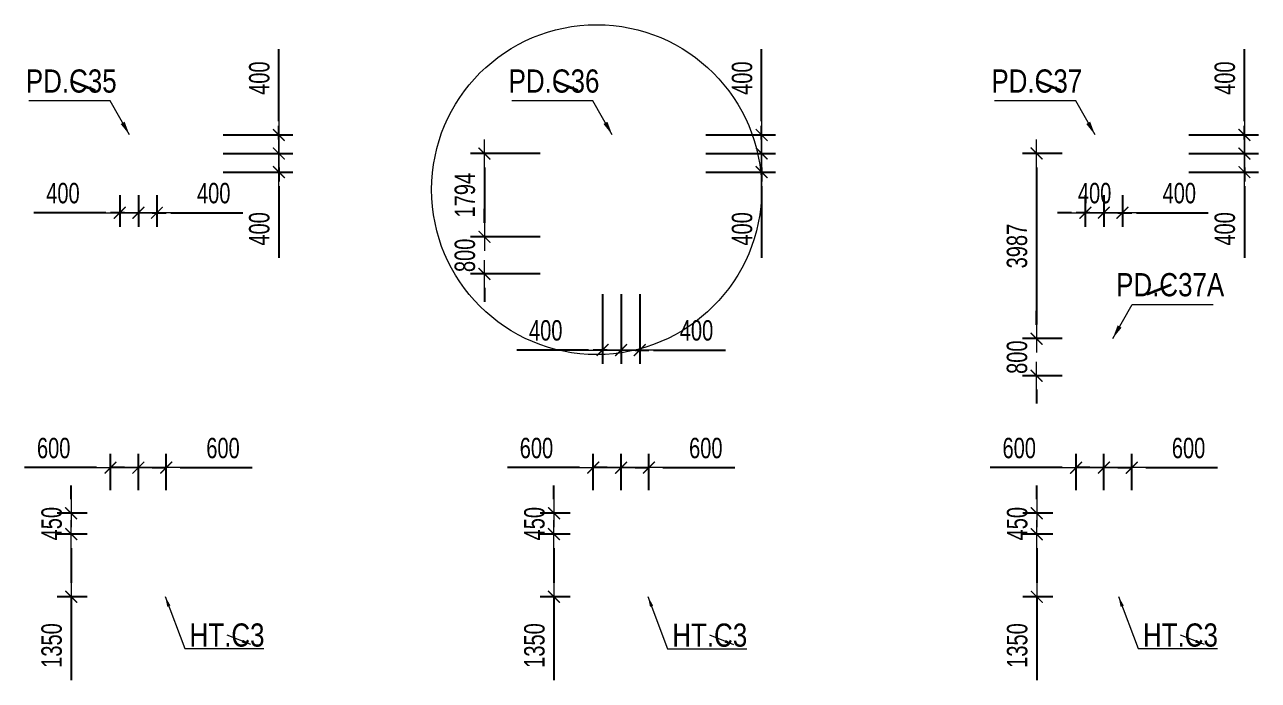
# Model space of a CAD drawing. Header units: millimetres. Extents: x -259680 to 286077, y 2206 to 90611.
# Drawn here: x 158701 to 185277, y 35350 to 49476 of the extents above; entities that cross this region are included whole.
import ezdxf
from ezdxf.enums import TextEntityAlignment as Align

# ---------------------------------------------------------------- set-up
doc = ezdxf.new("R2010")
doc.units = ezdxf.units.MM
doc.layers.get('0').update_dxf_attribs({"lineweight": 20})
doc.layers.get('Defpoints').update_dxf_attribs({"color": 151, "lineweight": 9})
for name, color, linetype, lineweight in [('$0$C1', 20, 'Continuous', 35), ('$1$NDC_S_ANNO', 7, 'Continuous', 20), ('$1$NDC_S_DIM', 1, 'Continuous', 15), ('$1$NDC_S_VN TEXT', 7, 'Continuous', 20), ('NDC_S_DIM', 1, 'Continuous', 15)]:
    doc.layers.add(name, color=color, linetype=linetype, lineweight=lineweight)
doc.styles.add('$1$NDC_DIM', font='', dxfattribs={"width": 0.75})
doc.styles.add('$2$ARIAL', font='arial.ttf', dxfattribs={"width": 0.8})
doc.styles.add('NDC_DIM', font='', dxfattribs={"width": 0.75})
doc.styles.get('$1$NDC_DIM').set_extended_font_data('Dotum')
doc.styles.get('NDC_DIM').set_extended_font_data('Dotum')
doc.dimstyles.new('$0$NDC_dim_150', dxfattribs={"dimscale": 150, "dimtxt": 2.2, "dimasz": 1.5, "dimexe": 1.5, "dimexo": 2.5, "dimgap": 1, "dimtad": 1, "dimdec": 0, "dimzin": 0, "dimdsep": 46, "dimtxsty": '$1$NDC_DIM', "dimblk": '$1$DIMMARK', "dimcen": 0.09, "dimdle": 1.2, "dimclrd": 1, "dimclre": 1, "dimclrt": 3, "dimadec": 0, "dimazin": 0, "dimtfac": 1, "dimtdec": 0, "dimtix": 1, "dimtofl": 0, "dimtmove": 0, "dimatfit": 3, "dimfxl": 0, "dimtolj": 1, "dimtzin": 0, "dimarcsym": 0})
doc.dimstyles.new('$1$NDC_dim_iso', dxfattribs={"dimtxt": 2.2, "dimasz": 1, "dimexe": 1.5, "dimexo": 2.5, "dimgap": 1, "dimtad": 1, "dimdec": 0, "dimzin": 0, "dimdsep": 46, "dimtxsty": '$1$NDC_DIM', "dimblk": '$1$DIMMARK', "dimcen": 0.09, "dimdle": 1.2, "dimclrd": 1, "dimclre": 1, "dimclrt": 3, "dimadec": 0, "dimazin": 0, "dimtfac": 1, "dimtdec": 0, "dimtix": 1, "dimtofl": 0, "dimtmove": 0, "dimatfit": 3, "dimfxl": 0, "dimtolj": 1, "dimtzin": 0, "dimarcsym": 0})
doc.dimstyles.new('NDC_dim_200', dxfattribs={"dimscale": 200, "dimtxt": 2.2, "dimasz": 1.5, "dimexe": 1.5, "dimexo": 2.5, "dimgap": 1, "dimtad": 1, "dimdec": 0, "dimzin": 0, "dimdsep": 46, "dimtxsty": 'NDC_DIM', "dimblk": 'DIMMARK', "dimcen": 0.09, "dimdle": 1.2, "dimclrd": 1, "dimclre": 1, "dimclrt": 3, "dimadec": 0, "dimazin": 0, "dimtfac": 1, "dimtdec": 0, "dimtix": 1, "dimtofl": 0, "dimtmove": 0, "dimatfit": 3, "dimfxl": 0, "dimtolj": 1, "dimtzin": 0, "dimarcsym": 0})

# ---------------------------------------------------------------- blocks, each defined once
blk = doc.blocks.new('$1$DIMMARK')
at = {"layer": '$1$NDC_S_DIM', "color": 1}
blk.add_line((-1.5, 0), (1, 0), dxfattribs=at)
at = {"layer": '$1$NDC_S_DIM', "color": 2, "const_width": 0.1}
blk.add_lwpolyline([(-0.424, -0.424), (0.424, 0.424)], dxfattribs=at)
blk = doc.blocks.new('DIMMARK')
at = {"layer": 'NDC_S_DIM', "color": 1}
blk.add_line((-1.5, 0), (1, 0), dxfattribs=at)
at = {"layer": 'NDC_S_DIM', "color": 2, "const_width": 0.1}
blk.add_lwpolyline([(-0.424, -0.424), (0.424, 0.424)], dxfattribs=at)
blk = doc.blocks.new('*D1919')
at = {"layer": 'Defpoints', "color": 0, "ltscale": 100, "transparency": 16777216}
for p in [(161150, 46300), (161550, 46300), (161550, 45424)]:
    blk.add_point(p, dxfattribs=at)
at = {"layer": 'NDC_S_DIM', "color": 1, "lineweight": -2, "ltscale": 100, "transparency": 16777216}
for p, q in [((161150, 45800), (161150, 45124)), ((161550, 45800), (161550, 45124)), ((160850, 45424), (160550, 45424)), ((161850, 45424), (163399, 45424))]:
    blk.add_line(p, q, dxfattribs=at)
at = {"layer": 'NDC_S_DIM', "color": 1, "lineweight": -2, "ltscale": 100, "transparency": 16777216, "xscale": 300, "yscale": 300, "zscale": 300}
blk.add_blockref('DIMMARK', (161150, 45424), dxfattribs=at)
at = {"layer": 'NDC_S_DIM', "color": 1, "lineweight": -2, "ltscale": 100, "transparency": 16777216, "xscale": 300, "yscale": 300, "zscale": 300, "rotation": 180}
blk.add_blockref('DIMMARK', (161550, 45424), dxfattribs=at)
at = {"layer": 'NDC_S_DIM', "color": 3, "ltscale": 100, "transparency": 16777216, "insert": (162774, 45844), "char_height": 440, "attachment_point": 5, "style": 'NDC_DIM'}
blk.add_mtext('\\A1;400', dxfattribs=at)
blk = doc.blocks.new('*D1920')
at = {"layer": 'Defpoints', "color": 0, "ltscale": 100, "transparency": 16777216}
for p in [(160750, 46300), (161150, 46300), (161150, 45424)]:
    blk.add_point(p, dxfattribs=at)
at = {"layer": 'NDC_S_DIM', "color": 1, "lineweight": -2, "ltscale": 100, "transparency": 16777216}
for p, q in [((160750, 45800), (160750, 45124)), ((161150, 45800), (161150, 45124)), ((160450, 45424), (158901, 45424)), ((161450, 45424), (161750, 45424))]:
    blk.add_line(p, q, dxfattribs=at)
at = {"layer": 'NDC_S_DIM', "color": 1, "lineweight": -2, "ltscale": 100, "transparency": 16777216, "xscale": 300, "yscale": 300, "zscale": 300}
blk.add_blockref('DIMMARK', (160750, 45424), dxfattribs=at)
at = {"layer": 'NDC_S_DIM', "color": 1, "lineweight": -2, "ltscale": 100, "transparency": 16777216, "xscale": 300, "yscale": 300, "zscale": 300, "rotation": 180}
blk.add_blockref('DIMMARK', (161150, 45424), dxfattribs=at)
at = {"layer": 'NDC_S_DIM', "color": 3, "ltscale": 100, "transparency": 16777216, "insert": (159526, 45844), "char_height": 440, "attachment_point": 5, "style": 'NDC_DIM'}
blk.add_mtext('\\A1;400', dxfattribs=at)
blk = doc.blocks.new('*D1596')
at = {"layer": 'Defpoints', "color": 0, "ltscale": 100, "transparency": 16777216}
for p in [(161550, 47100), (164177, 47100), (161550, 46700)]:
    blk.add_point(p, dxfattribs=at)
at = {"layer": 'NDC_S_DIM', "color": 1, "lineweight": -2, "ltscale": 100, "transparency": 16777216}
for p, q in [((164177, 47400), (164177, 48949)), ((162977, 47100), (164477, 47100)), ((162977, 46700), (164477, 46700)), ((164177, 46400), (164177, 46100))]:
    blk.add_line(p, q, dxfattribs=at)
at = {"layer": 'NDC_S_DIM', "color": 1, "lineweight": -2, "ltscale": 100, "transparency": 16777216, "xscale": 300, "yscale": 300, "zscale": 300}
for p, rotation in [((164177, 47100), 270), ((164177, 46700), 90)]:
    blk.add_blockref('DIMMARK', p, dxfattribs=dict(at, rotation=rotation))
at = {"layer": 'NDC_S_DIM', "color": 3, "ltscale": 100, "transparency": 16777216, "insert": (163757, 48324), "char_height": 440, "attachment_point": 5, "rotation": 90, "style": 'NDC_DIM'}
blk.add_mtext('\\A1;400', dxfattribs=at)
blk = doc.blocks.new('*D1597')
at = {"layer": 'Defpoints', "color": 0, "ltscale": 100, "transparency": 16777216}
for p in [(161550, 46700), (164177, 46700), (161550, 46300)]:
    blk.add_point(p, dxfattribs=at)
at = {"layer": 'NDC_S_DIM', "color": 1, "lineweight": -2, "ltscale": 100, "transparency": 16777216}
for p, q in [((164177, 47000), (164177, 47300)), ((162977, 46700), (164477, 46700)), ((162977, 46300), (164477, 46300)), ((164177, 46000), (164177, 44451))]:
    blk.add_line(p, q, dxfattribs=at)
at = {"layer": 'NDC_S_DIM', "color": 1, "lineweight": -2, "ltscale": 100, "transparency": 16777216, "xscale": 300, "yscale": 300, "zscale": 300}
for p, rotation in [((164177, 46700), 270), ((164177, 46300), 90)]:
    blk.add_blockref('DIMMARK', p, dxfattribs=dict(at, rotation=rotation))
at = {"layer": 'NDC_S_DIM', "color": 3, "ltscale": 100, "transparency": 16777216, "insert": (163757, 45076), "char_height": 440, "attachment_point": 5, "rotation": 90, "style": 'NDC_DIM'}
blk.add_mtext('\\A1;400', dxfattribs=at)
blk = doc.blocks.new('*D1598')
at = {"layer": 'Defpoints', "color": 0, "ltscale": 100, "transparency": 16777216}
for p in [(171550, 44405), (171950, 44405), (171950, 42467)]:
    blk.add_point(p, dxfattribs=at)
at = {"layer": 'NDC_S_DIM', "color": 1, "lineweight": -2, "ltscale": 100, "transparency": 16777216}
for p, q in [((171550, 43667), (171550, 42167)), ((171950, 43667), (171950, 42167)), ((171250, 42467), (170950, 42467)), ((172250, 42467), (173799, 42467))]:
    blk.add_line(p, q, dxfattribs=at)
at = {"layer": 'NDC_S_DIM', "color": 1, "lineweight": -2, "ltscale": 100, "transparency": 16777216, "xscale": 300, "yscale": 300, "zscale": 300}
blk.add_blockref('DIMMARK', (171550, 42467), dxfattribs=at)
at = {"layer": 'NDC_S_DIM', "color": 1, "lineweight": -2, "ltscale": 100, "transparency": 16777216, "xscale": 300, "yscale": 300, "zscale": 300, "rotation": 180}
blk.add_blockref('DIMMARK', (171950, 42467), dxfattribs=at)
at = {"layer": 'NDC_S_DIM', "color": 3, "ltscale": 100, "transparency": 16777216, "insert": (173174, 42887), "char_height": 440, "attachment_point": 5, "style": 'NDC_DIM'}
blk.add_mtext('\\A1;400', dxfattribs=at)
blk = doc.blocks.new('*D1599')
at = {"layer": 'Defpoints', "color": 0, "ltscale": 100, "transparency": 16777216}
for p in [(171150, 44405), (171550, 44405), (171550, 42467)]:
    blk.add_point(p, dxfattribs=at)
at = {"layer": 'NDC_S_DIM', "color": 1, "lineweight": -2, "ltscale": 100, "transparency": 16777216}
for p, q in [((171150, 43667), (171150, 42167)), ((171550, 43667), (171550, 42167)), ((170850, 42467), (169301, 42467)), ((171850, 42467), (172150, 42467))]:
    blk.add_line(p, q, dxfattribs=at)
at = {"layer": 'NDC_S_DIM', "color": 1, "lineweight": -2, "ltscale": 100, "transparency": 16777216, "xscale": 300, "yscale": 300, "zscale": 300}
blk.add_blockref('DIMMARK', (171150, 42467), dxfattribs=at)
at = {"layer": 'NDC_S_DIM', "color": 1, "lineweight": -2, "ltscale": 100, "transparency": 16777216, "xscale": 300, "yscale": 300, "zscale": 300, "rotation": 180}
blk.add_blockref('DIMMARK', (171550, 42467), dxfattribs=at)
at = {"layer": 'NDC_S_DIM', "color": 3, "ltscale": 100, "transparency": 16777216, "insert": (169926, 42887), "char_height": 440, "attachment_point": 5, "style": 'NDC_DIM'}
blk.add_mtext('\\A1;400', dxfattribs=at)
blk = doc.blocks.new('*D1600')
at = {"layer": 'Defpoints', "color": 0, "ltscale": 100, "transparency": 16777216}
for p in [(171950, 47100), (174577, 47100), (171950, 46700)]:
    blk.add_point(p, dxfattribs=at)
at = {"layer": 'NDC_S_DIM', "color": 1, "lineweight": -2, "ltscale": 100, "transparency": 16777216}
for p, q in [((174577, 47400), (174577, 48949)), ((173377, 47100), (174877, 47100)), ((173377, 46700), (174877, 46700)), ((174577, 46400), (174577, 46100))]:
    blk.add_line(p, q, dxfattribs=at)
at = {"layer": 'NDC_S_DIM', "color": 1, "lineweight": -2, "ltscale": 100, "transparency": 16777216, "xscale": 300, "yscale": 300, "zscale": 300}
for p, rotation in [((174577, 47100), 270), ((174577, 46700), 90)]:
    blk.add_blockref('DIMMARK', p, dxfattribs=dict(at, rotation=rotation))
at = {"layer": 'NDC_S_DIM', "color": 3, "ltscale": 100, "transparency": 16777216, "insert": (174157, 48324), "char_height": 440, "attachment_point": 5, "rotation": 90, "style": 'NDC_DIM'}
blk.add_mtext('\\A1;400', dxfattribs=at)
blk = doc.blocks.new('*D1601')
at = {"layer": 'Defpoints', "color": 0, "ltscale": 100, "transparency": 16777216}
for p in [(171950, 46700), (174577, 46700), (171950, 46300)]:
    blk.add_point(p, dxfattribs=at)
at = {"layer": 'NDC_S_DIM', "color": 1, "lineweight": -2, "ltscale": 100, "transparency": 16777216}
for p, q in [((174577, 47000), (174577, 47300)), ((173377, 46700), (174877, 46700)), ((173377, 46300), (174877, 46300)), ((174577, 46000), (174577, 44451))]:
    blk.add_line(p, q, dxfattribs=at)
at = {"layer": 'NDC_S_DIM', "color": 1, "lineweight": -2, "ltscale": 100, "transparency": 16777216, "xscale": 300, "yscale": 300, "zscale": 300}
for p, rotation in [((174577, 46700), 270), ((174577, 46300), 90)]:
    blk.add_blockref('DIMMARK', p, dxfattribs=dict(at, rotation=rotation))
at = {"layer": 'NDC_S_DIM', "color": 3, "ltscale": 100, "transparency": 16777216, "insert": (174157, 45076), "char_height": 440, "attachment_point": 5, "rotation": 90, "style": 'NDC_DIM'}
blk.add_mtext('\\A1;400', dxfattribs=at)
blk = doc.blocks.new('*D1602')
at = {"layer": 'Defpoints', "color": 0, "ltscale": 100, "transparency": 16777216}
for p in [(181950, 46300), (182350, 46300), (182350, 45424)]:
    blk.add_point(p, dxfattribs=at)
at = {"layer": 'NDC_S_DIM', "color": 1, "lineweight": -2, "ltscale": 100, "transparency": 16777216}
for p, q in [((181950, 45800), (181950, 45124)), ((182350, 45800), (182350, 45124)), ((181650, 45424), (181350, 45424)), ((182650, 45424), (184199, 45424))]:
    blk.add_line(p, q, dxfattribs=at)
at = {"layer": 'NDC_S_DIM', "color": 1, "lineweight": -2, "ltscale": 100, "transparency": 16777216, "xscale": 300, "yscale": 300, "zscale": 300}
blk.add_blockref('DIMMARK', (181950, 45424), dxfattribs=at)
at = {"layer": 'NDC_S_DIM', "color": 1, "lineweight": -2, "ltscale": 100, "transparency": 16777216, "xscale": 300, "yscale": 300, "zscale": 300, "rotation": 180}
blk.add_blockref('DIMMARK', (182350, 45424), dxfattribs=at)
at = {"layer": 'NDC_S_DIM', "color": 3, "ltscale": 100, "transparency": 16777216, "insert": (183574, 45844), "char_height": 440, "attachment_point": 5, "style": 'NDC_DIM'}
blk.add_mtext('\\A1;400', dxfattribs=at)
blk = doc.blocks.new('*D1603')
at = {"layer": 'Defpoints', "color": 0, "ltscale": 100, "transparency": 16777216}
for p in [(181550, 46300), (181950, 46300), (181950, 45424)]:
    blk.add_point(p, dxfattribs=at)
at = {"layer": 'NDC_S_DIM', "color": 1, "lineweight": -2, "ltscale": 100, "transparency": 16777216}
for p, q in [((181550, 45800), (181550, 45124)), ((181950, 45800), (181950, 45124)), ((181250, 45424), (180950, 45424)), ((182250, 45424), (182550, 45424))]:
    blk.add_line(p, q, dxfattribs=at)
at = {"layer": 'NDC_S_DIM', "color": 1, "lineweight": -2, "ltscale": 100, "transparency": 16777216, "xscale": 300, "yscale": 300, "zscale": 300}
blk.add_blockref('DIMMARK', (181550, 45424), dxfattribs=at)
at = {"layer": 'NDC_S_DIM', "color": 1, "lineweight": -2, "ltscale": 100, "transparency": 16777216, "xscale": 300, "yscale": 300, "zscale": 300, "rotation": 180}
blk.add_blockref('DIMMARK', (181950, 45424), dxfattribs=at)
at = {"layer": 'NDC_S_DIM', "color": 3, "ltscale": 100, "transparency": 16777216, "insert": (181750, 45844), "char_height": 440, "attachment_point": 5, "style": 'NDC_DIM'}
blk.add_mtext('\\A1;400', dxfattribs=at)
blk = doc.blocks.new('*D1604')
at = {"layer": 'Defpoints', "color": 0, "ltscale": 100, "transparency": 16777216}
for p in [(182350, 47100), (184977, 47100), (182350, 46700)]:
    blk.add_point(p, dxfattribs=at)
at = {"layer": 'NDC_S_DIM', "color": 1, "lineweight": -2, "ltscale": 100, "transparency": 16777216}
for p, q in [((184977, 47400), (184977, 48949)), ((183777, 47100), (185277, 47100)), ((183777, 46700), (185277, 46700)), ((184977, 46400), (184977, 46100))]:
    blk.add_line(p, q, dxfattribs=at)
at = {"layer": 'NDC_S_DIM', "color": 1, "lineweight": -2, "ltscale": 100, "transparency": 16777216, "xscale": 300, "yscale": 300, "zscale": 300}
for p, rotation in [((184977, 47100), 270), ((184977, 46700), 90)]:
    blk.add_blockref('DIMMARK', p, dxfattribs=dict(at, rotation=rotation))
at = {"layer": 'NDC_S_DIM', "color": 3, "ltscale": 100, "transparency": 16777216, "insert": (184557, 48324), "char_height": 440, "attachment_point": 5, "rotation": 90, "style": 'NDC_DIM'}
blk.add_mtext('\\A1;400', dxfattribs=at)
blk = doc.blocks.new('*D1605')
at = {"layer": 'Defpoints', "color": 0, "ltscale": 100, "transparency": 16777216}
for p in [(182350, 46700), (184977, 46700), (182350, 46300)]:
    blk.add_point(p, dxfattribs=at)
at = {"layer": 'NDC_S_DIM', "color": 1, "lineweight": -2, "ltscale": 100, "transparency": 16777216}
for p, q in [((184977, 47000), (184977, 47300)), ((183777, 46700), (185277, 46700)), ((183777, 46300), (185277, 46300)), ((184977, 46000), (184977, 44451))]:
    blk.add_line(p, q, dxfattribs=at)
at = {"layer": 'NDC_S_DIM', "color": 1, "lineweight": -2, "ltscale": 100, "transparency": 16777216, "xscale": 300, "yscale": 300, "zscale": 300}
for p, rotation in [((184977, 46700), 270), ((184977, 46300), 90)]:
    blk.add_blockref('DIMMARK', p, dxfattribs=dict(at, rotation=rotation))
at = {"layer": 'NDC_S_DIM', "color": 3, "ltscale": 100, "transparency": 16777216, "insert": (184557, 45076), "char_height": 440, "attachment_point": 5, "rotation": 90, "style": 'NDC_DIM'}
blk.add_mtext('\\A1;400', dxfattribs=at)
blk = doc.blocks.new('*D1694')
at = {"layer": 'Defpoints', "color": 0, "ltscale": 100, "transparency": 16777216}
for p in [(160550, 38950), (159704, 38500), (160550, 38500)]:
    blk.add_point(p, dxfattribs=at)
at = {"layer": 'NDC_S_DIM', "color": 1, "lineweight": -2, "ltscale": 100, "transparency": 16777216}
for p, q in [((159704, 39250), (159704, 39550)), ((160050, 38950), (159404, 38950)), ((160050, 38500), (159404, 38500)), ((159704, 38200), (159704, 37900))]:
    blk.add_line(p, q, dxfattribs=at)
at = {"layer": 'NDC_S_DIM', "color": 1, "lineweight": -2, "ltscale": 100, "transparency": 16777216, "xscale": 300, "yscale": 300, "zscale": 300}
for p, rotation in [((159704, 38950), 270), ((159704, 38500), 90)]:
    blk.add_blockref('DIMMARK', p, dxfattribs=dict(at, rotation=rotation))
at = {"layer": 'NDC_S_DIM', "color": 3, "ltscale": 100, "transparency": 16777216, "insert": (159284, 38725), "char_height": 440, "attachment_point": 5, "rotation": 90, "style": 'NDC_DIM'}
blk.add_mtext('\\A1;450', dxfattribs=at)
blk = doc.blocks.new('*D1695')
at = {"layer": 'Defpoints', "color": 0, "ltscale": 100, "transparency": 16777216}
for p in [(160550, 38500), (159704, 37150), (160550, 37150)]:
    blk.add_point(p, dxfattribs=at)
at = {"layer": 'NDC_S_DIM', "color": 1, "lineweight": -2, "ltscale": 100, "transparency": 16777216}
for p, q in [((160050, 38500), (159404, 38500)), ((159704, 38200), (159704, 37450)), ((160050, 37150), (159404, 37150)), ((159704, 37150), (159704, 35350))]:
    blk.add_line(p, q, dxfattribs=at)
at = {"layer": 'NDC_S_DIM', "color": 1, "lineweight": -2, "ltscale": 100, "transparency": 16777216, "xscale": 300, "yscale": 300, "zscale": 300}
for p, rotation in [((159704, 38500), 90), ((159704, 37150), 270)]:
    blk.add_blockref('DIMMARK', p, dxfattribs=dict(at, rotation=rotation))
at = {"layer": 'NDC_S_DIM', "color": 3, "ltscale": 100, "transparency": 16777216, "insert": (159284, 36100), "char_height": 440, "attachment_point": 5, "rotation": 90, "style": 'NDC_DIM'}
blk.add_mtext('\\A1;1350', dxfattribs=at)
blk = doc.blocks.new('*D1696')
at = {"layer": 'Defpoints', "color": 0, "ltscale": 100, "transparency": 16777216}
for p in [(161150, 39932), (160550, 38950), (161150, 38950)]:
    blk.add_point(p, dxfattribs=at)
at = {"layer": 'NDC_S_DIM', "color": 1, "lineweight": -2, "ltscale": 100, "transparency": 16777216}
for p, q in [((160550, 39450), (160550, 40232)), ((161150, 39450), (161150, 40232)), ((160250, 39932), (158701, 39932)), ((161450, 39932), (161750, 39932))]:
    blk.add_line(p, q, dxfattribs=at)
at = {"layer": 'NDC_S_DIM', "color": 1, "lineweight": -2, "ltscale": 100, "transparency": 16777216, "xscale": 300, "yscale": 300, "zscale": 300}
blk.add_blockref('DIMMARK', (160550, 39932), dxfattribs=at)
at = {"layer": 'NDC_S_DIM', "color": 1, "lineweight": -2, "ltscale": 100, "transparency": 16777216, "xscale": 300, "yscale": 300, "zscale": 300, "rotation": 180}
blk.add_blockref('DIMMARK', (161150, 39932), dxfattribs=at)
at = {"layer": 'NDC_S_DIM', "color": 3, "ltscale": 100, "transparency": 16777216, "insert": (159326, 40352), "char_height": 440, "attachment_point": 5, "style": 'NDC_DIM'}
blk.add_mtext('\\A1;600', dxfattribs=at)
blk = doc.blocks.new('*D1697')
at = {"layer": 'Defpoints', "color": 0, "ltscale": 100, "transparency": 16777216}
for p in [(161750, 39932), (161150, 38950), (161750, 38950)]:
    blk.add_point(p, dxfattribs=at)
at = {"layer": 'NDC_S_DIM', "color": 1, "lineweight": -2, "ltscale": 100, "transparency": 16777216}
for p, q in [((161150, 39450), (161150, 40232)), ((161750, 39450), (161750, 40232)), ((160850, 39932), (160550, 39932)), ((162050, 39932), (163599, 39932))]:
    blk.add_line(p, q, dxfattribs=at)
at = {"layer": 'NDC_S_DIM', "color": 1, "lineweight": -2, "ltscale": 100, "transparency": 16777216, "xscale": 300, "yscale": 300, "zscale": 300}
blk.add_blockref('DIMMARK', (161150, 39932), dxfattribs=at)
at = {"layer": 'NDC_S_DIM', "color": 1, "lineweight": -2, "ltscale": 100, "transparency": 16777216, "xscale": 300, "yscale": 300, "zscale": 300, "rotation": 180}
blk.add_blockref('DIMMARK', (161750, 39932), dxfattribs=at)
at = {"layer": 'NDC_S_DIM', "color": 3, "ltscale": 100, "transparency": 16777216, "insert": (162974, 40352), "char_height": 440, "attachment_point": 5, "style": 'NDC_DIM'}
blk.add_mtext('\\A1;600', dxfattribs=at)
blk = doc.blocks.new('*D1698')
at = {"layer": 'Defpoints', "color": 0, "ltscale": 100, "transparency": 16777216}
for p in [(170950, 38950), (170104, 38500), (170950, 38500)]:
    blk.add_point(p, dxfattribs=at)
at = {"layer": 'NDC_S_DIM', "color": 1, "lineweight": -2, "ltscale": 100, "transparency": 16777216}
for p, q in [((170104, 39250), (170104, 39550)), ((170450, 38950), (169804, 38950)), ((170450, 38500), (169804, 38500)), ((170104, 38200), (170104, 37900))]:
    blk.add_line(p, q, dxfattribs=at)
at = {"layer": 'NDC_S_DIM', "color": 1, "lineweight": -2, "ltscale": 100, "transparency": 16777216, "xscale": 300, "yscale": 300, "zscale": 300}
for p, rotation in [((170104, 38950), 270), ((170104, 38500), 90)]:
    blk.add_blockref('DIMMARK', p, dxfattribs=dict(at, rotation=rotation))
at = {"layer": 'NDC_S_DIM', "color": 3, "ltscale": 100, "transparency": 16777216, "insert": (169684, 38725), "char_height": 440, "attachment_point": 5, "rotation": 90, "style": 'NDC_DIM'}
blk.add_mtext('\\A1;450', dxfattribs=at)
blk = doc.blocks.new('*D1699')
at = {"layer": 'Defpoints', "color": 0, "ltscale": 100, "transparency": 16777216}
for p in [(170950, 38500), (170104, 37150), (170950, 37150)]:
    blk.add_point(p, dxfattribs=at)
at = {"layer": 'NDC_S_DIM', "color": 1, "lineweight": -2, "ltscale": 100, "transparency": 16777216}
for p, q in [((170450, 38500), (169804, 38500)), ((170104, 38200), (170104, 37450)), ((170450, 37150), (169804, 37150)), ((170104, 37150), (170104, 35350))]:
    blk.add_line(p, q, dxfattribs=at)
at = {"layer": 'NDC_S_DIM', "color": 1, "lineweight": -2, "ltscale": 100, "transparency": 16777216, "xscale": 300, "yscale": 300, "zscale": 300}
for p, rotation in [((170104, 38500), 90), ((170104, 37150), 270)]:
    blk.add_blockref('DIMMARK', p, dxfattribs=dict(at, rotation=rotation))
at = {"layer": 'NDC_S_DIM', "color": 3, "ltscale": 100, "transparency": 16777216, "insert": (169684, 36100), "char_height": 440, "attachment_point": 5, "rotation": 90, "style": 'NDC_DIM'}
blk.add_mtext('\\A1;1350', dxfattribs=at)
blk = doc.blocks.new('*D1700')
at = {"layer": 'Defpoints', "color": 0, "ltscale": 100, "transparency": 16777216}
for p in [(171550, 39932), (170950, 38950), (171550, 38950)]:
    blk.add_point(p, dxfattribs=at)
at = {"layer": 'NDC_S_DIM', "color": 1, "lineweight": -2, "ltscale": 100, "transparency": 16777216}
for p, q in [((170950, 39450), (170950, 40232)), ((171550, 39450), (171550, 40232)), ((170650, 39932), (169101, 39932)), ((171850, 39932), (172150, 39932))]:
    blk.add_line(p, q, dxfattribs=at)
at = {"layer": 'NDC_S_DIM', "color": 1, "lineweight": -2, "ltscale": 100, "transparency": 16777216, "xscale": 300, "yscale": 300, "zscale": 300}
blk.add_blockref('DIMMARK', (170950, 39932), dxfattribs=at)
at = {"layer": 'NDC_S_DIM', "color": 1, "lineweight": -2, "ltscale": 100, "transparency": 16777216, "xscale": 300, "yscale": 300, "zscale": 300, "rotation": 180}
blk.add_blockref('DIMMARK', (171550, 39932), dxfattribs=at)
at = {"layer": 'NDC_S_DIM', "color": 3, "ltscale": 100, "transparency": 16777216, "insert": (169726, 40352), "char_height": 440, "attachment_point": 5, "style": 'NDC_DIM'}
blk.add_mtext('\\A1;600', dxfattribs=at)
blk = doc.blocks.new('*D1701')
at = {"layer": 'Defpoints', "color": 0, "ltscale": 100, "transparency": 16777216}
for p in [(172150, 39932), (171550, 38950), (172150, 38950)]:
    blk.add_point(p, dxfattribs=at)
at = {"layer": 'NDC_S_DIM', "color": 1, "lineweight": -2, "ltscale": 100, "transparency": 16777216}
for p, q in [((171550, 39450), (171550, 40232)), ((172150, 39450), (172150, 40232)), ((171250, 39932), (170950, 39932)), ((172450, 39932), (173999, 39932))]:
    blk.add_line(p, q, dxfattribs=at)
at = {"layer": 'NDC_S_DIM', "color": 1, "lineweight": -2, "ltscale": 100, "transparency": 16777216, "xscale": 300, "yscale": 300, "zscale": 300}
blk.add_blockref('DIMMARK', (171550, 39932), dxfattribs=at)
at = {"layer": 'NDC_S_DIM', "color": 1, "lineweight": -2, "ltscale": 100, "transparency": 16777216, "xscale": 300, "yscale": 300, "zscale": 300, "rotation": 180}
blk.add_blockref('DIMMARK', (172150, 39932), dxfattribs=at)
at = {"layer": 'NDC_S_DIM', "color": 3, "ltscale": 100, "transparency": 16777216, "insert": (173374, 40352), "char_height": 440, "attachment_point": 5, "style": 'NDC_DIM'}
blk.add_mtext('\\A1;600', dxfattribs=at)
blk = doc.blocks.new('*D1702')
at = {"layer": 'Defpoints', "color": 0, "ltscale": 100, "transparency": 16777216}
for p in [(181350, 38950), (180504, 38500), (181350, 38500)]:
    blk.add_point(p, dxfattribs=at)
at = {"layer": 'NDC_S_DIM', "color": 1, "lineweight": -2, "ltscale": 100, "transparency": 16777216}
for p, q in [((180504, 39250), (180504, 39550)), ((180850, 38950), (180204, 38950)), ((180850, 38500), (180204, 38500)), ((180504, 38200), (180504, 37900))]:
    blk.add_line(p, q, dxfattribs=at)
at = {"layer": 'NDC_S_DIM', "color": 1, "lineweight": -2, "ltscale": 100, "transparency": 16777216, "xscale": 300, "yscale": 300, "zscale": 300}
for p, rotation in [((180504, 38950), 270), ((180504, 38500), 90)]:
    blk.add_blockref('DIMMARK', p, dxfattribs=dict(at, rotation=rotation))
at = {"layer": 'NDC_S_DIM', "color": 3, "ltscale": 100, "transparency": 16777216, "insert": (180084, 38725), "char_height": 440, "attachment_point": 5, "rotation": 90, "style": 'NDC_DIM'}
blk.add_mtext('\\A1;450', dxfattribs=at)
blk = doc.blocks.new('*D1703')
at = {"layer": 'Defpoints', "color": 0, "ltscale": 100, "transparency": 16777216}
for p in [(181350, 38500), (180504, 37150), (181350, 37150)]:
    blk.add_point(p, dxfattribs=at)
at = {"layer": 'NDC_S_DIM', "color": 1, "lineweight": -2, "ltscale": 100, "transparency": 16777216}
for p, q in [((180850, 38500), (180204, 38500)), ((180504, 38200), (180504, 37450)), ((180850, 37150), (180204, 37150)), ((180504, 37150), (180504, 35350))]:
    blk.add_line(p, q, dxfattribs=at)
at = {"layer": 'NDC_S_DIM', "color": 1, "lineweight": -2, "ltscale": 100, "transparency": 16777216, "xscale": 300, "yscale": 300, "zscale": 300}
for p, rotation in [((180504, 38500), 90), ((180504, 37150), 270)]:
    blk.add_blockref('DIMMARK', p, dxfattribs=dict(at, rotation=rotation))
at = {"layer": 'NDC_S_DIM', "color": 3, "ltscale": 100, "transparency": 16777216, "insert": (180084, 36100), "char_height": 440, "attachment_point": 5, "rotation": 90, "style": 'NDC_DIM'}
blk.add_mtext('\\A1;1350', dxfattribs=at)
blk = doc.blocks.new('*D1704')
at = {"layer": 'Defpoints', "color": 0, "ltscale": 100, "transparency": 16777216}
for p in [(181950, 39932), (181350, 38950), (181950, 38950)]:
    blk.add_point(p, dxfattribs=at)
at = {"layer": 'NDC_S_DIM', "color": 1, "lineweight": -2, "ltscale": 100, "transparency": 16777216}
for p, q in [((181350, 39450), (181350, 40232)), ((181950, 39450), (181950, 40232)), ((181050, 39932), (179501, 39932)), ((182250, 39932), (182550, 39932))]:
    blk.add_line(p, q, dxfattribs=at)
at = {"layer": 'NDC_S_DIM', "color": 1, "lineweight": -2, "ltscale": 100, "transparency": 16777216, "xscale": 300, "yscale": 300, "zscale": 300}
blk.add_blockref('DIMMARK', (181350, 39932), dxfattribs=at)
at = {"layer": 'NDC_S_DIM', "color": 1, "lineweight": -2, "ltscale": 100, "transparency": 16777216, "xscale": 300, "yscale": 300, "zscale": 300, "rotation": 180}
blk.add_blockref('DIMMARK', (181950, 39932), dxfattribs=at)
at = {"layer": 'NDC_S_DIM', "color": 3, "ltscale": 100, "transparency": 16777216, "insert": (180126, 40352), "char_height": 440, "attachment_point": 5, "style": 'NDC_DIM'}
blk.add_mtext('\\A1;600', dxfattribs=at)
blk = doc.blocks.new('*D1705')
at = {"layer": 'Defpoints', "color": 0, "ltscale": 100, "transparency": 16777216}
for p in [(182550, 39932), (181950, 38950), (182550, 38950)]:
    blk.add_point(p, dxfattribs=at)
at = {"layer": 'NDC_S_DIM', "color": 1, "lineweight": -2, "ltscale": 100, "transparency": 16777216}
for p, q in [((181950, 39450), (181950, 40232)), ((182550, 39450), (182550, 40232)), ((181650, 39932), (181350, 39932)), ((182850, 39932), (184399, 39932))]:
    blk.add_line(p, q, dxfattribs=at)
at = {"layer": 'NDC_S_DIM', "color": 1, "lineweight": -2, "ltscale": 100, "transparency": 16777216, "xscale": 300, "yscale": 300, "zscale": 300}
blk.add_blockref('DIMMARK', (181950, 39932), dxfattribs=at)
at = {"layer": 'NDC_S_DIM', "color": 1, "lineweight": -2, "ltscale": 100, "transparency": 16777216, "xscale": 300, "yscale": 300, "zscale": 300, "rotation": 180}
blk.add_blockref('DIMMARK', (182550, 39932), dxfattribs=at)
at = {"layer": 'NDC_S_DIM', "color": 3, "ltscale": 100, "transparency": 16777216, "insert": (183774, 40352), "char_height": 440, "attachment_point": 5, "style": 'NDC_DIM'}
blk.add_mtext('\\A1;600', dxfattribs=at)
blk = doc.blocks.new('*D1582')
at = {"layer": 'Defpoints', "color": 0, "ltscale": 100, "transparency": 16777216}
for p in [(181550, 46700), (180500, 42713), (181550, 42713)]:
    blk.add_point(p, dxfattribs=at)
at = {"layer": 'NDC_S_DIM', "color": 1, "lineweight": -2, "ltscale": 100, "transparency": 16777216}
for p, q in [((181050, 46700), (180200, 46700)), ((180500, 46400), (180500, 43013)), ((181050, 42713), (180200, 42713))]:
    blk.add_line(p, q, dxfattribs=at)
at = {"layer": 'NDC_S_DIM', "color": 1, "lineweight": -2, "ltscale": 100, "transparency": 16777216, "xscale": 300, "yscale": 300, "zscale": 300}
for p, rotation in [((180500, 46700), 90), ((180500, 42713), 270)]:
    blk.add_blockref('DIMMARK', p, dxfattribs=dict(at, rotation=rotation))
at = {"layer": 'NDC_S_DIM', "color": 3, "ltscale": 100, "transparency": 16777216, "insert": (180080, 44706), "char_height": 440, "attachment_point": 5, "rotation": 90, "style": 'NDC_DIM'}
blk.add_mtext('\\A1;3987', dxfattribs=at)
blk = doc.blocks.new('*D1583')
at = {"layer": 'Defpoints', "color": 0, "ltscale": 100, "transparency": 16777216}
for p in [(181550, 42712.5), (180500, 41912.5), (181550, 41912.5)]:
    blk.add_point(p, dxfattribs=at)
at = {"layer": 'NDC_S_DIM', "color": 1, "lineweight": -2, "ltscale": 100, "transparency": 16777216}
for p, q in [((180500, 43012.5), (180500, 43312.5)), ((181050, 42712.5), (180200, 42712.5)), ((181050, 41912.5), (180200, 41912.5)), ((180500, 41612.5), (180500, 41312.5))]:
    blk.add_line(p, q, dxfattribs=at)
at = {"layer": 'NDC_S_DIM', "color": 1, "lineweight": -2, "ltscale": 100, "transparency": 16777216, "xscale": 300, "yscale": 300, "zscale": 300}
for p, rotation in [((180500, 42712.5), 270), ((180500, 41912.5), 90)]:
    blk.add_blockref('DIMMARK', p, dxfattribs=dict(at, rotation=rotation))
at = {"layer": 'NDC_S_DIM', "color": 3, "ltscale": 100, "transparency": 16777216, "insert": (180080, 42312.5), "char_height": 440, "attachment_point": 5, "rotation": 90, "style": 'NDC_DIM'}
blk.add_mtext('\\A1;800', dxfattribs=at)
blk = doc.blocks.new('*D2136')
at = {"layer": 'Defpoints', "color": 0, "ltscale": 100, "transparency": 16777216}
for p in [(171150, 46700), (168606, 44906), (171550, 44906)]:
    blk.add_point(p, dxfattribs=at)
at = {"layer": 'NDC_S_DIM', "color": 1, "lineweight": -2, "ltscale": 100, "transparency": 16777216}
for p, q in [((169806, 46700), (168306, 46700)), ((168606, 46400), (168606, 45206)), ((169806, 44906), (168306, 44906))]:
    blk.add_line(p, q, dxfattribs=at)
at = {"layer": 'NDC_S_DIM', "color": 1, "lineweight": -2, "ltscale": 100, "transparency": 16777216, "xscale": 300, "yscale": 300, "zscale": 300}
for p, rotation in [((168606, 46700), 90), ((168606, 44906), 270)]:
    blk.add_blockref('DIMMARK', p, dxfattribs=dict(at, rotation=rotation))
at = {"layer": 'NDC_S_DIM', "color": 3, "ltscale": 100, "transparency": 16777216, "insert": (168186, 45803), "char_height": 440, "attachment_point": 5, "rotation": 90, "style": 'NDC_DIM'}
blk.add_mtext('\\A1;1794', dxfattribs=at)
blk = doc.blocks.new('*D2137')
at = {"layer": 'Defpoints', "color": 0, "ltscale": 100, "transparency": 16777216}
for p in [(171550, 44906), (168606, 44106), (171550, 44106)]:
    blk.add_point(p, dxfattribs=at)
at = {"layer": 'NDC_S_DIM', "color": 1, "lineweight": -2, "ltscale": 100, "transparency": 16777216}
for p, q in [((168606, 45206), (168606, 45506)), ((169806, 44906), (168306, 44906)), ((169806, 44106), (168306, 44106)), ((168606, 43806), (168606, 43506))]:
    blk.add_line(p, q, dxfattribs=at)
at = {"layer": 'NDC_S_DIM', "color": 1, "lineweight": -2, "ltscale": 100, "transparency": 16777216, "xscale": 300, "yscale": 300, "zscale": 300}
for p, rotation in [((168606, 44906), 270), ((168606, 44106), 90)]:
    blk.add_blockref('DIMMARK', p, dxfattribs=dict(at, rotation=rotation))
at = {"layer": 'NDC_S_DIM', "color": 3, "ltscale": 100, "transparency": 16777216, "insert": (168186, 44506), "char_height": 440, "attachment_point": 5, "rotation": 90, "style": 'NDC_DIM'}
blk.add_mtext('\\A1;800', dxfattribs=at)
blk = doc.blocks.new('*U212')
at = {"layer": '$1$NDC_S_ANNO', "ltscale": 0.8, "style": '$2$ARIAL', "width": 0.8}
blk.add_attdef('TEN', text='', height=2.5, dxfattribs=at).set_placement((-2.58, 1.03), align=Align.MIDDLE_CENTER)
at = {"layer": '$1$NDC_S_ANNO', "ltscale": 0.8, "style": '$2$ARIAL', "width": 0.8, "flags": 1}
blk.add_attdef('CHU_THICH', text='', height=2.5, dxfattribs=at).set_placement((0, 0), align=Align.MIDDLE_CENTER)
at = {"layer": 'Defpoints'}
blk.add_leader([(0, 0), (-2.58, 1.03)], dimstyle='$1$NDC_dim_iso', override={"dimgap": 0.625, "dimtad": 0}, dxfattribs=at)
blk = doc.blocks.new('$0$co t check')
at = {"layer": '$0$C1', "xscale": 200, "yscale": 200, "zscale": 200}
for p, values in [((158180, 48056), {'TEN': 'PD.C35'}), ((168580, 48056), {'TEN': 'PD.C36'}), ((178980, 48056), {'TEN': 'PD.C37'})]:
    blk.add_blockref('*U212', p, dxfattribs=at).add_auto_attribs(values)
at = {"layer": '$0$C1'}
ref = blk.add_blockref('*U212', (180839, 43669), dxfattribs=dict(at, xscale=-200, yscale=200, zscale=200))
ref.add_attrib('TEN', 'PD.C37A', dxfattribs={"layer": '$1$NDC_S_ANNO', "ltscale": 0.8, "height": 500, "style": '$2$ARIAL', "width": 0.8}).set_placement((181337, 43874), align=Align.MIDDLE_CENTER)
at = {"layer": '$1$NDC_S_VN TEXT', "xscale": 200, "yscale": 200, "zscale": 200}
for p in [(161536, 36120), (171935, 36118), (182074, 36120)]:
    blk.add_blockref('*U212', p, dxfattribs=at).add_auto_attribs({'TEN': 'HT.C3'})
at = {"layer": '$0$C1'}
for points in [[(158920, 47100), (158503, 47832), (156753, 47832)], [(169320, 47100), (168903, 47832), (167153, 47832)], [(179720, 47100), (179303, 47832), (177553, 47832)], [(180099, 42713), (180516, 43445), (182265, 43445)]]:
    blk.add_leader(points, dimstyle='$0$NDC_dim_150', override={"dimasz": 2, "dimgap": 1, "dimtad": 0}, dxfattribs=at)
for points in [[(159688, 37158), (160111, 36033), (161816, 36033)], [(170087, 37156), (170510, 36031), (172215, 36031)], [(180225, 37158), (180648, 36033), (182354, 36033)]]:
    blk.add_leader(points, dimstyle='$0$NDC_dim_150', override={"dimgap": 1, "dimtad": 0})

msp = doc.modelspace()

# ---------------------------------------------------------------- linework, layer by layer
at = {"layer": 'NDC_S_DIM', "ltscale": 100}
msp.add_circle((171022.9, 45921.9), 3554.4, dxfattribs=at)

# ---------------------------------------------------------------- block references
at = {"layer": '$1$NDC_S_DIM'}
msp.add_blockref('$0$co t check', (2040.6, 0), dxfattribs=at)

# ---------------------------------------------------------------- dimensions: what is measured, and where the dimension line sits
at = {"layer": 'NDC_S_DIM', "ltscale": 100}
for base, p1, p2, picture, middle in [((164176.7, 47100), (161550, 46700), (161550, 47100), '*D1596', (164176.7, 48324.3)), ((174576.7, 47100), (171950, 46700), (171950, 47100), '*D1600', (174576.7, 48324.3)), ((184976.7, 47100), (182350, 46700), (182350, 47100), '*D1604', (184976.7, 48324.3)), ((164176.7, 46700), (161550, 46300), (161550, 46700), '*D1597', (164176.7, 45075.7)), ((174576.7, 46700), (171950, 46300), (171950, 46700), '*D1601', (174576.7, 45075.7)), ((184976.7, 46700), (182350, 46300), (182350, 46700), '*D1605', (184976.7, 45075.7)), ((159703.6, 37150), (160550, 38500), (160550, 37150), '*D1695', (159703.6, 36100)), ((170103.6, 37150), (170950, 38500), (170950, 37150), '*D1699', (170103.6, 36100)), ((180503.6, 37150), (181350, 38500), (181350, 37150), '*D1703', (180503.6, 36100))]:
    dim = msp.add_linear_dim(base=base, p1=p1, p2=p2, angle=90, dimstyle='NDC_dim_200', dxfattribs=at)
    dim.commit()
    dim.dimension.update_dxf_attribs({"geometry": picture, "text_midpoint": middle, "dimtype": 160})
for base, p1, p2, picture, middle in [((168605.6, 44906.2), (171150, 46700), (171550, 44906.2), '*D2136', (168185.6, 45803.1)), ((180500, 42712.5), (181550, 46699.9999991), (181550, 42712.5), '*D1582', (180080, 44706.2499995)), ((168605.6, 44106.2), (171550, 44906.2), (171550, 44106.2), '*D2137', (168185.6, 44506.2)), ((180500, 41912.5), (181550, 42712.5), (181550, 41912.5), '*D1583', (180080, 42312.5)), ((159703.6, 38500), (160550, 38950), (160550, 38500), '*D1694', (159283.6, 38725)), ((170103.6, 38500), (170950, 38950), (170950, 38500), '*D1698', (169683.6, 38725)), ((180503.6, 38500), (181350, 38950), (181350, 38500), '*D1702', (180083.6, 38725))]:
    dim = msp.add_linear_dim(base=base, p1=p1, p2=p2, angle=90, dimstyle='NDC_dim_200', dxfattribs=at)
    dim.commit()
    dim.dimension.update_dxf_attribs({"geometry": picture, "text_midpoint": middle})
for base, p1, p2, picture, middle in [((161150, 45424.4), (160750, 46300), (161150, 46300), '*D1920', (159525.7, 45424.4)), ((161550, 45424.4), (161150, 46300), (161550, 46300), '*D1919', (162774.3, 45424.4)), ((181950, 45424.4), (181550, 46300), (181950, 46300), '*D1603', (181750, 45424.4)), ((182350, 45424.4), (181950, 46300), (182350, 46300), '*D1602', (183574.3, 45424.4)), ((171550, 42467.2), (171150, 44405.4), (171550, 44405.4), '*D1599', (169925.7, 42467.2)), ((171950, 42467.2), (171550, 44405.4), (171950, 44405.4), '*D1598', (173174.3, 42467.2)), ((161150, 39932), (160550, 38950), (161150, 38950), '*D1696', (159325.7, 39932)), ((161750, 39932), (161150, 38950), (161750, 38950), '*D1697', (162974.3, 39932)), ((171550, 39932), (170950, 38950), (171550, 38950), '*D1700', (169725.7, 39932)), ((172150, 39932), (171550, 38950), (172150, 38950), '*D1701', (173374.3, 39932)), ((181950, 39932), (181350, 38950), (181950, 38950), '*D1704', (180125.7, 39932)), ((182550, 39932), (181950, 38950), (182550, 38950), '*D1705', (183774.3, 39932))]:
    dim = msp.add_linear_dim(base=base, p1=p1, p2=p2, dimstyle='NDC_dim_200', dxfattribs=at)
    dim.commit()
    dim.dimension.update_dxf_attribs({"geometry": picture, "text_midpoint": middle, "dimtype": 160})

doc.saveas('drawing.dxf')
